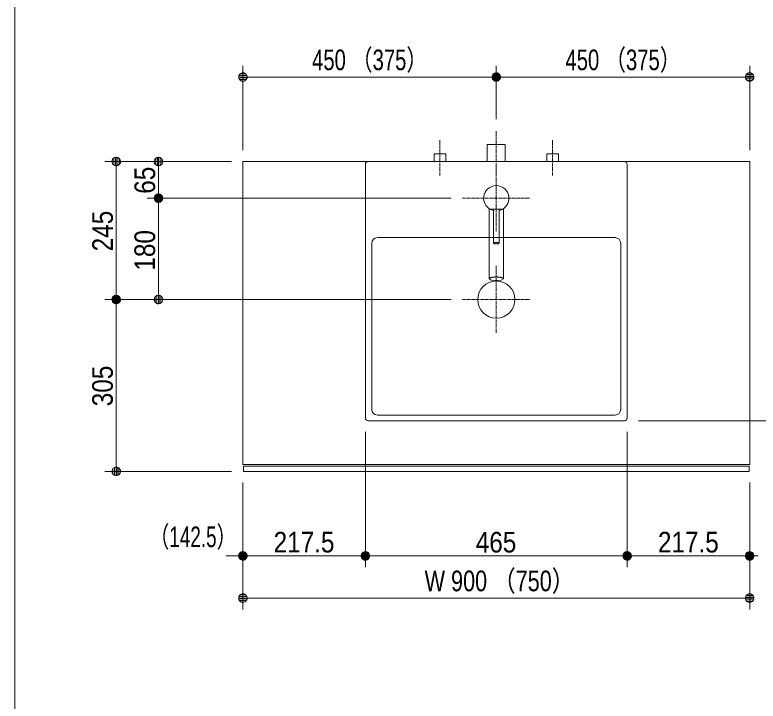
# Model space of a CAD drawing. Units: millimetres, scale not verified. Extents: x -6062 to 6062, y -3045 to 3045.
# Drawn here: x -368 to 953, y -778 to 440 of the extents above; entities that cross this region are included whole.
import ezdxf
from ezdxf.enums import TextEntityAlignment as Align

# ---------------------------------------------------------------- set-up
doc = ezdxf.new("R2010")
doc.units = ezdxf.units.MM
doc.header["$LTSCALE"] = 20
doc.linetypes.add('CHAIN1', pattern=[8, 5, -1, 1, -1])
for name, color, linetype, lineweight in [('0-0_1図面枠', 7, 'Continuous', 9), ('0-1_4給排水', 7, 'Continuous', 9), ('0-2_2寸法-1', 7, 'Continuous', 9), ('0-3_0', 7, 'Continuous', 9), ('0-4_2寸法-2', 7, 'Continuous', 9), ('0-5_5ボウル・キャビネット', 7, 'Continuous', 9)]:
    doc.layers.add(name, color=color, linetype=linetype, lineweight=lineweight)
doc.styles.add('ＭＳ Ｐゴシック', font='')
doc.styles.get('ＭＳ Ｐゴシック').set_extended_font_data('MS PGothic')

# ---------------------------------------------------------------- blocks, each defined once
blk = doc.blocks.new('グループ-4')
at = {"layer": '0-0_1図面枠'}
blk.add_line((28400, 41000), (28400, -48600), dxfattribs=at)
blk = doc.blocks.new('_Dot')
at = {"layer": '0-3_0'}
for p, q in [((-10, 0), (-20, 0)), ((9.78, 2), (-9.78, 2)), ((7.99, 6), (-7.99, 6)), ((9.16, -3.98), (-9.16, -3.98)), ((6, -7.98), (-6, -7.98))]:
    blk.add_line(p, q, dxfattribs=at)
for points in [[(10, 0), (9.92, 1.25), (9.69, 2.49), (9.3, 3.68), (8.76, 4.82), (8.09, 5.88), (7.29, 6.85), (6.37, 7.71), (5.36, 8.44), (4.26, 9.05), (3.09, 9.51), (1.87, 9.82), (0.63, 9.98), (-0.63, 9.98), (-1.87, 9.82), (-3.09, 9.51), (-4.26, 9.05), (-5.36, 8.44), (-6.37, 7.71), (-7.29, 6.85), (-8.09, 5.88), (-8.76, 4.82), (-9.3, 3.68), (-9.69, 2.49), (-9.92, 1.25), (-10, 0), (0, 0)], [(-10, 0), (-9.92, -1.25), (-9.69, -2.49), (-9.3, -3.68), (-8.76, -4.82), (-8.09, -5.88), (-7.29, -6.85), (-6.37, -7.71), (-5.36, -8.44), (-4.26, -9.05), (-3.09, -9.51), (-1.87, -9.82), (-0.63, -9.98), (0.63, -9.98), (1.87, -9.82), (3.09, -9.51), (4.26, -9.05), (5.36, -8.44), (6.37, -7.71), (7.29, -6.85), (8.09, -5.88), (8.76, -4.82), (9.3, -3.68), (9.69, -2.49), (9.92, -1.25), (10, 0), (0, 0)]]:
    blk.add_lwpolyline(points, close=True, dxfattribs=at)
blk = doc.blocks.new('グループ-25')
at = {"layer": '0-5_5ボウル・キャビネット'}
for p, q in [((40850, -5500), (40850, 3500)), ((40950, 3600), (50050, 3600)), ((50150, 3500), (50150, -5500)), ((41280, 900), (49720, 900)), ((41080, -5200), (41080, 700)), ((49920, 700), (49920, -5200)), ((49720, -5400), (41280, -5400)), ((50050, -5600), (40950, -5600))]:
    blk.add_line(p, q, dxfattribs=at)
at = {"layer": '0-5_5ボウル・キャビネット', "linetype": 'CHAIN1'}
for p, q in [((45500, -100), (45500, -2500)), ((44300, -1300), (46700, -1300))]:
    blk.add_line(p, q, dxfattribs=at)
at = {"layer": '0-5_5ボウル・キャビネット'}
blk.add_circle((45500, -1300), 660, dxfattribs=at)
for centre, radius, start, end in [((40950, 3500), 100, 90, 180), ((50050, 3500), 100, 0, 90), ((41280, 700), 200, 90, 180), ((49720, 700), 200, 0, 90), ((41280, -5200), 200, 180, 270), ((49720, -5200), 200, 270, 0), ((40950, -5500), 100, 180, 270), ((50050, -5500), 100, 270, 0)]:
    blk.add_arc(centre, radius, start, end, dxfattribs=at)
blk = doc.blocks.new('グループ-51')
at = {"layer": '0-1_4給排水', "linetype": 'CHAIN1'}
for p, q in [((45500, 3500), (45500, 1100)), ((44300, 2300), (46700, 2300))]:
    blk.add_line(p, q, dxfattribs=at)
at = {"layer": '0-1_4給排水'}
blk.add_line((45724.5, 1910), (45275.5, 1910), dxfattribs=at)
for points in [[(45250, 785.1), (45250, 837), (45250, 888.8), (45250, 940.7), (45250, 992.5), (45250, 1044.4), (45250, 1096.2), (45250, 1148.1), (45250, 1199.9), (45250, 1251.8), (45250, 1303.6), (45250, 1355.5), (45250, 1407.3), (45250, 1459.2), (45250, 1511), (45250, 1562.9), (45250, 1614.7), (45250, 1666.6), (45250, 1718.4), (45250, 1770.3), (45250, 1822.1), (45250, 1874), (45250, 1925.8)], [(45400, 1511.2), (45400, 1532), (45400, 1552.8), (45400, 1573.5), (45400, 1594.3), (45400, 1615.1), (45400, 1635.9), (45400, 1656.7), (45400, 1677.5), (45400, 1698.3), (45400, 1719), (45400, 1739.8), (45400, 1760.6), (45400, 1781.4), (45400, 1802.2), (45400, 1823), (45400, 1843.8), (45400, 1864.5), (45400, 1885.3), (45400, 1906.1), (45416.9, 1910), (45437.7, 1910), (45458.5, 1910), (45479.3, 1910), (45500, 1910), (45520.8, 1910), (45541.6, 1910), (45562.4, 1910), (45583.2, 1910), (45600, 1906), (45600, 1885.2), (45600, 1864.5), (45600, 1843.7), (45600, 1822.9), (45600, 1802.1), (45600, 1781.3), (45600, 1760.5), (45600, 1739.7), (45600, 1719), (45600, 1698.2)], [(45750, 1925.8), (45750, 1874), (45750, 1822.1), (45750, 1770.3), (45750, 1718.4), (45750, 1666.6), (45750, 1614.7), (45750, 1562.9), (45750, 1511), (45750, 1459.2), (45750, 1407.3), (45750, 1355.5), (45750, 1303.6), (45750, 1251.8), (45750, 1199.9), (45750, 1148.1), (45750, 1096.2), (45750, 1044.4), (45750, 992.5), (45750, 940.7), (45750, 888.8), (45750, 837), (45750, 785.1), (45750, 733.3), (45750, 681.4), (45750, 629.6), (45750, 577.7), (45750, 525.9), (45750, 474), (45750, 422.2), (45750, 370.3), (45750, 318.5), (45750, 266.6), (45750, 214.8), (45750, 162.9), (45750, 111.1), (45750, 59.2), (45750, 7.4), (45750, -44.5), (45750, -96.3)], [(45600, 1698.2), (45600, 1677.4), (45600, 1656.6), (45600, 1635.8), (45600, 1615), (45600, 1594.2), (45600, 1573.5), (45600, 1552.7), (45600, 1531.9), (45600, 1511.1), (45600, 1490.3), (45600, 1469.5), (45600, 1448.7), (45600, 1428), (45600, 1407.2), (45600, 1386.4), (45600, 1365.6), (45600, 1344.8), (45600, 1324), (45600, 1303.2), (45600, 1282.5), (45600, 1261.7), (45600, 1240.9), (45600, 1220.1), (45600, 1199.3), (45600, 1178.5), (45600, 1157.7), (45600, 1137), (45600, 1116.2), (45600, 1095.4), (45600, 1074.6), (45600, 1053.8), (45600, 1033), (45600, 1012.2), (45600, 991.5), (45600, 970.7), (45600, 949.9), (45600, 929.1), (45600, 908.3), (45600, 887.5)], [(45400, 700.5), (45400, 721.3), (45400, 742.1), (45400, 762.9), (45400, 783.7), (45400, 804.5), (45400, 825.2), (45400, 846), (45400, 866.8), (45400, 887.6), (45400, 908.4), (45400, 929.2), (45400, 950), (45400, 970.8), (45400, 991.5), (45400, 1012.3), (45400, 1033.1), (45400, 1053.9), (45400, 1074.7), (45400, 1095.5), (45400, 1116.3), (45400, 1137), (45400, 1157.8), (45400, 1178.6), (45400, 1199.4), (45400, 1220.2), (45400, 1241), (45400, 1261.8), (45400, 1282.5), (45400, 1303.3), (45400, 1324.1), (45400, 1344.9), (45400, 1365.7), (45400, 1386.5), (45400, 1407.3), (45400, 1428), (45400, 1448.8), (45400, 1469.6), (45400, 1490.4), (45400, 1511.2)], [(45600, 887.5), (45600, 866.7), (45600, 846), (45600, 825.2), (45600, 804.4), (45600, 783.6), (45600, 762.8), (45600, 742), (45600, 721.2), (45600, 700.5), (45570.6, 682.2), (45499.9, 674.7), (45429.2, 682.2), (45400, 700.5), (45400, 700.5), (45400.1, 701.6), (45400.3, 702.6), (45400.7, 703.6), (45401.2, 704.6), (45401.9, 705.6), (45402.7, 706.6), (45403.7, 707.6), (45404.8, 708.5), (45406.1, 709.5), (45407.5, 710.4), (45409.1, 711.3), (45410.9, 712.3), (45412.7, 713.2), (45414.8, 714.1), (45416.9, 714.9), (45419.1, 715.8), (45421.5, 716.6), (45424, 717.4), (45426.6, 718.1), (45429.2, 718.8), (45432, 719.5), (45435, 720.2), (45438, 720.9), (45441.1, 721.5), (45444.4, 722)], [(45750, -96.3), (45750, -148.2), (45750, -200), (45750, -251.9), (45750, -303.7), (45750, -355.6), (45750, -407.4), (45750, -459.3), (45750, -511.1), (45750, -563), (45676.5, -608.5), (45500, -627.3), (45323.5, -608.5), (45250, -563), (45250, -511.1), (45250, -459.3), (45250, -407.4), (45250, -355.6), (45250, -303.7), (45250, -251.9), (45250, -200), (45250, -148.2), (45250, -96.3), (45250, -44.5), (45250, 7.4), (45250, 59.2), (45250, 111.1), (45250, 162.9), (45250, 214.8), (45250, 266.6), (45250, 318.5), (45250, 370.3), (45250, 422.2), (45250, 474), (45250, 525.9), (45250, 577.7), (45250, 629.6), (45250, 681.4), (45250, 733.3), (45250, 785.1)], [(45444.4, 722), (45447.7, 722.6), (45451.2, 723.1), (45454.7, 723.6), (45458.2, 724.1), (45461.8, 724.5), (45465.5, 724.8), (45469.1, 725.2), (45472.9, 725.5), (45476.6, 725.7), (45480.4, 725.9), (45484.2, 726.1), (45488.1, 726.2), (45492, 726.3), (45496, 726.4), (45500, 726.4), (45504, 726.4), (45508, 726.3), (45511.9, 726.2), (45515.8, 726.1), (45519.6, 725.9), (45523.4, 725.7), (45527.1, 725.5), (45530.9, 725.2), (45534.5, 724.8), (45538.2, 724.5), (45541.8, 724.1), (45545.3, 723.6), (45548.8, 723.1), (45552.3, 722.6), (45555.6, 722), (45558.9, 721.5), (45562, 720.9), (45565, 720.2), (45568, 719.5), (45570.8, 718.8), (45573.4, 718.1), (45576, 717.4), (45578.5, 716.6), (45580.9, 715.8)], [(45580.9, 715.8), (45583.1, 714.9), (45585.2, 714.1), (45587.3, 713.2), (45589.1, 712.3), (45590.9, 711.3), (45592.5, 710.4), (45593.9, 709.5), (45595.2, 708.5), (45596.3, 707.6), (45597.3, 706.6), (45598.1, 705.6), (45598.8, 704.6), (45599.3, 703.6), (45599.7, 702.6), (45599.9, 701.6), (45600, 700.5), (45600, 700.5)], [(45250, -562.6), (45250.2, -560), (45250.8, -557.5), (45251.7, -554.9), (45253, -552.4), (45254.7, -550), (45256.8, -547.5), (45259.2, -545.1), (45262.1, -542.7), (45265.3, -540.3), (45268.8, -537.9), (45272.8, -535.6), (45277.1, -533.3), (45281.8, -531), (45286.9, -528.8), (45292.3, -526.6), (45297.9, -524.5), (45303.8, -522.5), (45309.9, -520.5), (45316.4, -518.7), (45323.1, -516.8), (45330.1, -515.1), (45337.4, -513.4), (45344.9, -511.8), (45352.8, -510.3), (45360.9, -508.9), (45369.3, -507.5), (45377.9, -506.2), (45386.7, -504.9), (45395.6, -503.8), (45404.6, -502.8), (45413.7, -501.9), (45422.8, -501), (45432.1, -500.3), (45441.5, -499.7), (45451, -499.1), (45460.6, -498.7), (45470.3, -498.4), (45480.1, -498.1), (45490, -498)], [(45490, -498), (45500, -497.9), (45510, -498), (45519.9, -498.1), (45529.7, -498.4), (45539.4, -498.7), (45549, -499.1), (45558.5, -499.7), (45567.9, -500.3), (45577.2, -501), (45586.3, -501.9), (45595.4, -502.8), (45604.4, -503.8), (45613.3, -504.9), (45622.1, -506.2), (45630.7, -507.5), (45639.1, -508.9), (45647.2, -510.3), (45655.1, -511.8), (45662.6, -513.4), (45669.9, -515.1), (45676.9, -516.8), (45683.6, -518.7), (45690.1, -520.5), (45696.2, -522.5), (45702.1, -524.5), (45707.7, -526.6), (45713.1, -528.8), (45718.2, -531), (45722.9, -533.3), (45727.2, -535.6), (45731.2, -537.9), (45734.7, -540.3), (45737.9, -542.7), (45740.8, -545.1), (45743.2, -547.5), (45745.3, -550), (45747, -552.4), (45748.3, -554.9), (45749.2, -557.5)], [(45749.2, -557.5), (45749.8, -560), (45750, -562.6), (45750, -562.6)]]:
    blk.add_lwpolyline(points, dxfattribs=at)
blk.add_arc((45500, 2300), 450, 282.83959, 257.16469, dxfattribs=at)
blk = doc.blocks.new('グループ-56')
at = {"layer": '0-1_4給排水', "linetype": 'CHAIN1'}
blk.add_line((45500, 3100), (45500, 4700), dxfattribs=at)
at = {"layer": '0-1_4給排水'}
blk.add_lwpolyline([(45180, 3600), (45180, 4200), (45820, 4200), (45820, 3600)], dxfattribs=at)
blk = doc.blocks.new('止水栓_平面_W100')
at = {"layer": '0-1_4給排水', "linetype": 'CHAIN1'}
for p, q in [((-2000, -500), (-2000, 780)), ((2000, -500), (2000, 780))]:
    blk.add_line(p, q, dxfattribs=at)
at = {"layer": '0-1_4給排水'}
for points in [[(-2210, 0), (-2210, 280), (-1790, 280), (-1790, 0)], [(1790, 0), (1790, 280), (2210, 280), (2210, 0)]]:
    blk.add_lwpolyline(points, dxfattribs=at)

msp = doc.modelspace()

# ---------------------------------------------------------------- linework, layer by layer
at = {"layer": '0-2_2寸法-1'}
for p, q in [((37.5, 200), (37.5, 350)), ((487.5, 255), (487.5, 350)), ((487.5, 255), (487.5, 350)), ((937.5, 200), (937.5, 350)), ((472.49, 330), (52.51, 330)), ((502.51, 330), (922.49, 330)), ((-132.5, 180), (-207.5, 180)), ((17.5, 180), (-132.5, 180)), ((-187.5, -49.99), (-187.5, 164.99)), ((-112.5, 130.01), (-112.5, 164.99)), ((407.5, 115), (-132.5, 115)), ((407.5, 115), (-132.5, 115)), ((-112.5, 99.99), (-112.5, -49.99)), ((-132.5, -65), (-207.5, -65)), ((-132.5, -65), (-207.5, -65)), ((407.5, -65), (-132.5, -65)), ((-187.5, -80.01), (-187.5, -354.99)), ((740, -280), (1107.5, -280)), ((255, -300), (255, -540)), ((720, -300), (720, -540)), ((17.5, -370), (-207.5, -370)), ((37.5, -390), (37.5, -540)), ((255, -390), (255, -540)), ((720, -390), (720, -540)), ((937.5, -390), (937.5, -540)), ((239.99, -520), (52.51, -520)), ((704.99, -520), (270.01, -520)), ((735.01, -520), (922.49, -520)), ((37.5, -540), (37.5, -615)), ((937.5, -540), (937.5, -615)), ((922.49, -595), (52.51, -595))]:
    msp.add_line(p, q, dxfattribs=at)
at = {"layer": '0-4_2寸法-2'}
for p, q in [((37.5, -390), (37.5, -540)), ((255, -390), (255, -540)), ((720, -390), (720, -540)), ((937.5, -390), (937.5, -540)), ((22.49, -520), (7.49, -520)), ((255, -520), (37.5, -520)), ((270.01, -520), (285.01, -520)), ((704.99, -520), (689.99, -520)), ((720, -520), (937.5, -520))]:
    msp.add_line(p, q, dxfattribs=at)
at = {"layer": '0-5_5ボウル・キャビネット'}
for points in [[(37.5, 180), (937.5, 180), (937.5, -358), (37.5, -358)], [(38.5, -361), (936.5, -361), (936.5, -370), (38.5, -370)]]:
    msp.add_lwpolyline(points, close=True, dxfattribs=at)

# ---------------------------------------------------------------- block references
at = {"layer": '0-0_1図面枠', "xscale": 0.05, "yscale": 0.05}
msp.add_blockref('グループ-4', (-1787.5, 0), dxfattribs=at)
at = {"layer": '0-1_4給排水', "xscale": 0.05, "yscale": 0.05}
for name, p in [('グループ-56', (-1787.5, 0)), ('止水栓_平面_W100', (487.5, 180)), ('グループ-51', (-1787.5, 0))]:
    msp.add_blockref(name, p, dxfattribs=at)
at = {"layer": '0-2_2寸法-1', "xscale": 0.7503418, "yscale": 0.7503418}
for p, rotation in [((37.5, 330), 180), ((487.5, 330), 180), ((-187.5, 180), 90), ((-112.5, 180), 90), ((-112.5, 115), 270), ((-112.5, 115), 90), ((-187.5, -65), 270), ((-112.5, -65), 270), ((-187.5, -65), 90), ((-187.5, -370), 270), ((37.5, -520), 180), ((255, -520), 180), ((720, -520), 180), ((37.5, -595), 180)]:
    msp.add_blockref('_Dot', p, dxfattribs=dict(at, rotation=rotation))
for p in [(487.5, 330), (937.5, 330), (255, -520), (720, -520), (937.5, -520), (937.5, -595)]:
    msp.add_blockref('_Dot', p, dxfattribs=at)
at = {"layer": '0-4_2寸法-2', "xscale": 0.7503418, "yscale": 0.7503418}
for p in [(37.5, -520), (720, -520)]:
    msp.add_blockref('_Dot', p, dxfattribs=at)
at = {"layer": '0-4_2寸法-2', "xscale": 0.7503418, "yscale": 0.7503418, "rotation": 180}
for p in [(255, -520), (937.5, -520)]:
    msp.add_blockref('_Dot', p, dxfattribs=at)
at = {"layer": '0-5_5ボウル・キャビネット', "xscale": 0.05, "yscale": 0.05}
msp.add_blockref('グループ-25', (-1787.5, 0), dxfattribs=at)

# ---------------------------------------------------------------- texts
at = {"layer": '0-2_2寸法-1', "style": 'ＭＳ Ｐゴシック'}
for s, height, width, p in [('450 （375）', 36.66, 0.75, (160.29, 331.19)), ('450 （375）', 36.66, 0.75, (610.29, 331.19)), ('217.5', 36.66, 0.9, (92.08, -524.96)), ('465', 36.66, 0.9, (451, -525.06)), ('217.5', 36.66, 0.9, (774.58, -524.96)), ('W 900 （750）', 36.69, 0.8, (360.23, -593.81))]:
    msp.add_text(s, height=height, dxfattribs=dict(at, width=width)).set_placement(p, align=Align.BOTTOM_LEFT)
at = {"layer": '0-2_2寸法-1', "style": 'ＭＳ Ｐゴシック', "width": 0.9}
for s, p in [('65', (-107.44, 122.81)), ('245', (-182.44, 20.61)), ('180', (-107.54, -13.61)), ('305', (-182.54, -254.39))]:
    msp.add_text(s, height=36.66, rotation=90, dxfattribs=at).set_placement(p, align=Align.BOTTOM_LEFT)
at = {"layer": '0-4_2寸法-2', "style": 'ＭＳ Ｐゴシック', "width": 0.7}
msp.add_text('（142.5）', height=36.66, dxfattribs=at).set_placement((-128.22, -515.51), align=Align.BOTTOM_LEFT)

doc.saveas('drawing.dxf')
